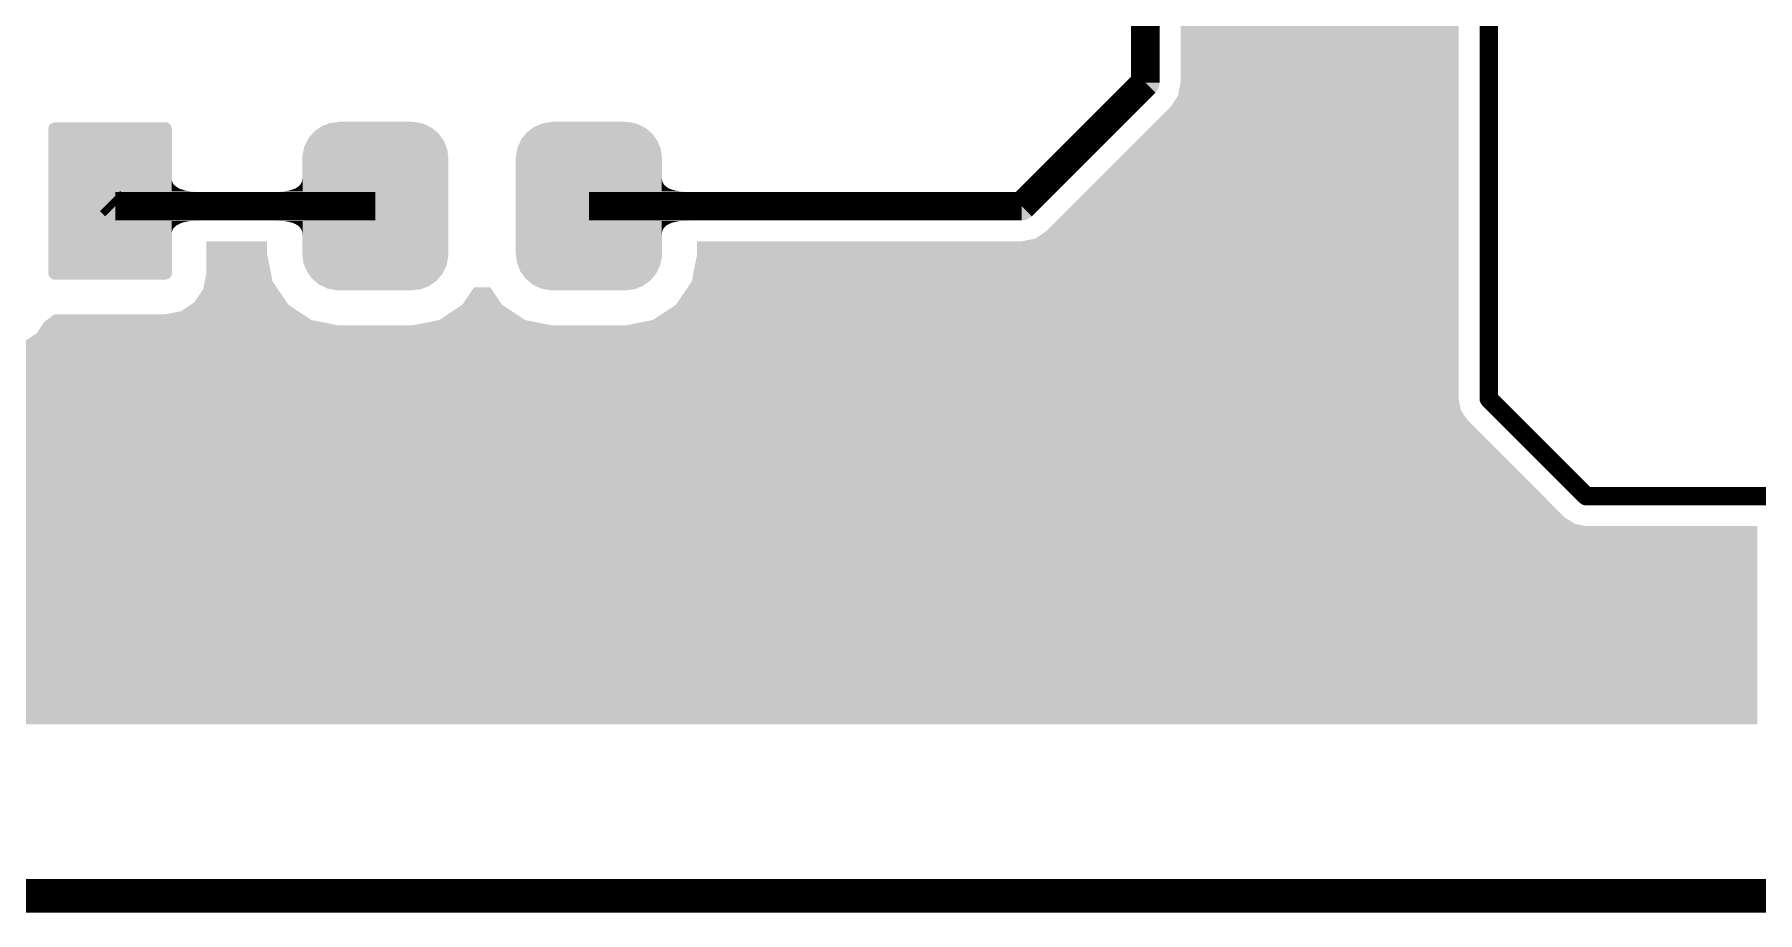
# Model space of a CAD drawing. Header units: millimetres. Extents: x 0 to 139, y 0 to 93.
# Drawn here: x 37.72 to 73.21, y -0.35 to 17.74 of the extents above; entities that cross this region are included whole.
import ezdxf

# ---------------------------------------------------------------- set-up
doc = ezdxf.new("R2010")
doc.units = ezdxf.units.MM
doc.header["$MEASUREMENT"] = 0
doc.layers.get('0').update_dxf_attribs({"linetype": 'CONTINUOUS', "lineweight": 0})
for name, color, linetype, lineweight in [('PCB_KUR_GKO', 130, 'CONTINUOUS', 0), ('PCB_KUR_GTL', 30, 'CONTINUOUS', 0), ('PCB_KUR_GTP', 254, 'CONTINUOUS', 0)]:
    doc.layers.add(name, color=color, linetype=linetype, lineweight=lineweight)

# ---------------------------------------------------------------- blocks, each defined once
blk = doc.blocks.new('CUSTOM_5')
for points in [[(-0.02165, 0.0254), (-0.02152, 0.02613), (0.02165, 0.0254), (0.02142, 0.02613)], [(-0.02165, -0.0254), (-0.02165, 0.0254), (0.02165, -0.0254), (0.02165, 0.0254)], [(-0.02152, 0.02613), (-0.02114, 0.02664), (0.02142, 0.02613), (0.02126, 0.02664)], [(-0.02114, 0.02664), (-0.02074, 0.02716), (0.02126, 0.02664), (0.02057, 0.02716)], [(-0.02074, 0.02716), (-0.0199, 0.02742), (0.02057, 0.02716), (0.02023, 0.02742)], [(-0.0199, 0.02742), (-0.0195, 0.02755), (0.02023, 0.02742), (0.0195, 0.02755)], [(-0.02142, -0.02613), (-0.02165, -0.0254), (0.02152, -0.02613), (0.02165, -0.0254)], [(-0.02126, -0.02664), (-0.02142, -0.02613), (0.02114, -0.02664), (0.02152, -0.02613)], [(-0.02057, -0.02716), (-0.02126, -0.02664), (0.02074, -0.02716), (0.02114, -0.02664)], [(-0.02023, -0.02742), (-0.02057, -0.02716), (0.0199, -0.02742), (0.02074, -0.02716)], [(-0.0195, -0.02755), (-0.02023, -0.02742), (0.0195, -0.02755), (0.0199, -0.02742)]]:
    blk.add_solid(points)
blk = doc.blocks.new('CUSTOM_60')
for points in [[(-0.02358, 0.0236), (-0.02201, 0.02547), (0.02349, 0.0236), (0.02213, 0.02547)], [(-0.02201, 0.02547), (-0.02153, 0.02605), (0.02213, 0.02547), (0.02143, 0.02605)], [(-0.02153, 0.02605), (-0.01951, 0.0275), (0.02143, 0.02605), (0.01967, 0.0275)], [(-0.01951, 0.0275), (-0.01894, 0.02792), (0.01967, 0.0275), (0.0188, 0.02792)], [(-0.01894, 0.02792), (-0.01652, 0.02887), (0.0188, 0.02792), (0.01678, 0.02887)], [(-0.01652, 0.02887), (-0.01597, 0.02909), (0.01678, 0.02887), (0.01566, 0.02909)], [(-0.01597, 0.02909), (-0.01288, 0.02948), (0.01566, 0.02909), (0.01365, 0.02948)], [(-0.01288, 0.02948), (-0.0128, 0.02949), (0.01365, 0.02948), (0.01336, 0.02949)], [(-0.0128, 0.02951), (-0.0128, 0.02955), (0.0128, 0.02951), (0.0128, 0.02955)], [(-0.0128, 0.02949), (-0.0128, 0.02951), (0.01336, 0.02949), (0.0128, 0.02951)], [(-0.02557, 0.01758), (-0.02511, 0.01992), (0.02549, 0.01758), (0.02519, 0.01992)], [(-0.02511, 0.01992), (-0.02495, 0.02071), (0.02519, 0.01992), (0.02487, 0.02071)], [(-0.02495, 0.02071), (-0.02391, 0.02288), (0.02487, 0.02071), (0.02401, 0.02288)], [(-0.02391, 0.02288), (-0.02358, 0.0236), (0.02401, 0.02288), (0.02349, 0.0236)], [(-0.0256, 0.01675), (-0.02557, 0.01758), (0.0256, 0.01675), (0.02549, 0.01758)], [(-0.0256, 0.0167), (-0.0256, 0.01675), (0.0256, 0.0167), (0.0256, 0.01675)], [(-0.0256, -0.0167), (-0.0256, 0.0167), (0.0256, -0.0167), (0.0256, 0.0167)], [(-0.0256, -0.01675), (-0.0256, -0.0167), (0.0256, -0.01675), (0.0256, -0.0167)], [(-0.02549, -0.0176), (-0.0256, -0.01675), (0.02557, -0.0176), (0.0256, -0.01675)], [(-0.02519, -0.01992), (-0.02549, -0.0176), (0.02511, -0.01992), (0.02557, -0.0176)], [(-0.02486, -0.02073), (-0.02519, -0.01992), (0.02495, -0.02073), (0.02511, -0.01992)], [(-0.024, -0.02288), (-0.02486, -0.02073), (0.02392, -0.02288), (0.02495, -0.02073)], [(-0.02347, -0.02361), (-0.024, -0.02288), (0.02358, -0.02361), (0.02392, -0.02288)], [(-0.02212, -0.02546), (-0.02347, -0.02361), (0.02203, -0.02546), (0.02358, -0.02361)], [(-0.02139, -0.02607), (-0.02212, -0.02546), (0.02153, -0.02607), (0.02203, -0.02546)], [(-0.01966, -0.0275), (-0.02139, -0.02607), (0.01955, -0.0275), (0.02153, -0.02607)], [(-0.01872, -0.02794), (-0.01966, -0.0275), (0.01894, -0.02794), (0.01955, -0.0275)], [(-0.01677, -0.02886), (-0.01872, -0.02794), (0.0166, -0.02886), (0.01894, -0.02794)], [(-0.01546, -0.02911), (-0.01677, -0.02886), (0.01597, -0.02911), (0.0166, -0.02886)], [(-0.01363, -0.02946), (-0.01546, -0.02911), (0.01316, -0.02946), (0.01597, -0.02911)], [(-0.0128, -0.02949), (-0.01363, -0.02946), (0.01295, -0.02949), (0.01316, -0.02946)], [(-0.0128, -0.02951), (-0.0128, -0.02949), (0.0128, -0.02951), (0.01295, -0.02949)], [(-0.0128, -0.02955), (-0.0128, -0.02951), (0.0128, -0.02955), (0.0128, -0.02951)]]:
    blk.add_solid(points)
blk = doc.blocks.new('ROUND_7')
h = blk.add_hatch(color=256)
edge = h.paths.add_edge_path(flags=0)
edge.add_arc((0, 0), 0.00325, 0, 360)
blk = doc.blocks.new('ROUND_8')
h = blk.add_hatch(color=256)
edge = h.paths.add_edge_path(flags=0)
edge.add_arc((0, 0), 0.005, 0, 360)

msp = doc.modelspace()

# ---------------------------------------------------------------- linework, layer by layer
at = {"layer": 'PCB_KUR_GKO', "lineweight": 211, "const_width": 0.694}
msp.add_lwpolyline([(0, 0), (138.898, 0)], dxfattribs=at)
at = {"layer": 'PCB_KUR_GTL', "lineweight": 211}
for points, const_width in [([(60.599, 16.752), (60.599, 37.121)], 0.588), ([(67.673, 10.237), (67.673, 37.121)], 0.382), ([(58.053, 14.206), (60.599, 16.752)], 0.588), ([(39.278, 14.312), (39.384, 14.206)], 0.588), ([(39.384, 14.206), (44.741, 14.206)], 0.588), ([(49.139, 14.206), (58.053, 14.206)], 0.588), ([(67.673, 10.237), (69.678, 8.232)], 0.382), ([(69.678, 8.232), (78.91, 8.232)], 0.382)]:
    msp.add_lwpolyline(points, dxfattribs=dict(at, const_width=const_width))
at = {"layer": 'PCB_KUR_GTL'}
for points in [[(61.323, 16.752), (61.323, 36.138), (67.05, 16.752), (67.05, 36.138)], [(61.27, 16.476), (61.323, 16.752), (67.05, 16.476), (67.05, 16.752)], [(61.111, 16.241), (61.27, 16.476), (67.05, 16.241), (67.05, 16.476)], [(58.565, 13.695), (61.111, 16.241), (67.05, 13.695), (67.05, 16.241)], [(40.543, 14.735), (40.543, 14.789), (40.549, 14.735), (40.543, 14.789)], [(40.543, 14.688), (40.543, 14.735), (40.566, 14.688), (40.549, 14.735)], [(40.543, 14.641), (40.543, 14.688), (40.596, 14.641), (40.566, 14.688)], [(40.543, 14.606), (40.543, 14.641), (40.643, 14.606), (40.596, 14.641)], [(40.543, 14.571), (40.543, 14.606), (40.696, 14.571), (40.643, 14.606)], [(40.543, 14.547), (40.543, 14.571), (40.76, 14.547), (40.696, 14.571)], [(43.03, 14.547), (43.095, 14.571), (43.242, 14.547), (43.242, 14.571)], [(43.095, 14.571), (43.148, 14.606), (43.242, 14.571), (43.242, 14.606)], [(43.148, 14.606), (43.189, 14.641), (43.242, 14.606), (43.242, 14.641)], [(43.189, 14.641), (43.218, 14.688), (43.242, 14.641), (43.242, 14.688)], [(43.218, 14.688), (43.236, 14.735), (43.242, 14.688), (43.242, 14.735)], [(43.236, 14.735), (43.242, 14.79), (43.242, 14.735), (43.242, 14.79)], [(50.639, 14.735), (50.639, 14.789), (50.645, 14.735), (50.639, 14.789)], [(50.639, 14.688), (50.639, 14.735), (50.662, 14.688), (50.645, 14.735)], [(50.639, 14.641), (50.639, 14.688), (50.692, 14.641), (50.662, 14.688)], [(50.639, 14.606), (50.639, 14.641), (50.733, 14.606), (50.692, 14.641)], [(50.639, 14.571), (50.639, 14.606), (50.786, 14.571), (50.733, 14.606)], [(50.639, 14.547), (50.639, 14.571), (50.85, 14.547), (50.786, 14.571)], [(40.543, 14.524), (40.543, 14.547), (40.837, 14.524), (40.76, 14.547)], [(40.543, 14.512), (40.543, 14.524), (40.925, 14.512), (40.837, 14.524)], [(40.543, 14.5), (40.543, 14.512), (41.025, 14.5), (40.925, 14.512)], [(40.543, 13.912), (40.543, 14.5), (41.142, 13.912), (41.142, 14.5)], [(40.543, 14.5), (40.543, 14.5), (41.142, 14.5), (41.025, 14.5)], [(42.648, 13.912), (42.648, 14.5), (43.241, 13.912), (43.242, 14.5)], [(42.759, 14.5), (42.865, 14.512), (43.242, 14.5), (43.242, 14.512)], [(42.865, 14.512), (42.953, 14.524), (43.242, 14.512), (43.242, 14.524)], [(42.953, 14.524), (43.03, 14.547), (43.242, 14.524), (43.242, 14.547)], [(50.639, 14.524), (50.639, 14.547), (50.927, 14.524), (50.85, 14.547)], [(50.639, 14.512), (50.639, 14.524), (51.015, 14.512), (50.927, 14.524)], [(50.639, 14.5), (50.639, 14.512), (51.121, 14.5), (51.015, 14.512)], [(50.639, 13.912), (50.639, 14.5), (51.233, 13.912), (51.233, 14.5)], [(50.639, 14.5), (50.639, 14.5), (51.233, 14.5), (51.121, 14.5)], [(40.543, 13.906), (40.543, 13.912), (41.025, 13.906), (41.142, 13.912)], [(40.543, 13.9), (40.543, 13.906), (40.925, 13.9), (41.025, 13.906)], [(40.543, 13.883), (40.543, 13.9), (40.837, 13.883), (40.925, 13.9)], [(40.543, 13.865), (40.543, 13.883), (40.76, 13.865), (40.837, 13.883)], [(40.543, 13.836), (40.543, 13.865), (40.696, 13.836), (40.76, 13.865)], [(42.759, 13.906), (42.648, 13.912), (43.241, 13.906), (43.241, 13.912)], [(42.865, 13.9), (42.759, 13.906), (43.241, 13.9), (43.241, 13.906)], [(42.953, 13.883), (42.865, 13.9), (43.241, 13.883), (43.241, 13.9)], [(43.03, 13.865), (42.953, 13.883), (43.241, 13.865), (43.241, 13.883)], [(43.095, 13.836), (43.03, 13.865), (43.241, 13.836), (43.241, 13.865)], [(50.639, 13.906), (50.639, 13.912), (51.121, 13.906), (51.233, 13.912)], [(50.639, 13.9), (50.639, 13.906), (51.015, 13.9), (51.121, 13.906)], [(50.639, 13.883), (50.639, 13.9), (50.927, 13.883), (51.015, 13.9)], [(50.639, 13.865), (50.639, 13.883), (50.85, 13.865), (50.927, 13.883)], [(50.639, 13.836), (50.639, 13.865), (50.786, 13.836), (50.85, 13.865)], [(40.543, 13.806), (40.543, 13.836), (40.643, 13.806), (40.696, 13.836)], [(40.543, 13.765), (40.543, 13.806), (40.596, 13.765), (40.643, 13.806)], [(40.543, 13.724), (40.543, 13.765), (40.566, 13.724), (40.596, 13.765)], [(40.543, 13.671), (40.543, 13.724), (40.549, 13.671), (40.566, 13.724)], [(40.543, 13.622), (40.543, 13.671), (40.543, 13.622), (40.549, 13.671)], [(43.147, 13.806), (43.095, 13.836), (43.241, 13.806), (43.241, 13.836)], [(43.189, 13.765), (43.147, 13.806), (43.241, 13.765), (43.241, 13.806)], [(43.218, 13.724), (43.189, 13.765), (43.241, 13.724), (43.241, 13.765)], [(43.236, 13.671), (43.218, 13.724), (43.241, 13.671), (43.241, 13.724)], [(43.241, 13.622), (43.236, 13.671), (43.241, 13.622), (43.241, 13.671)], [(50.639, 13.806), (50.639, 13.836), (50.733, 13.806), (50.786, 13.836)], [(50.639, 13.765), (50.639, 13.806), (50.692, 13.765), (50.733, 13.806)], [(50.639, 13.724), (50.639, 13.765), (50.662, 13.724), (50.692, 13.765)], [(50.639, 13.671), (50.639, 13.724), (50.645, 13.671), (50.662, 13.724)], [(50.639, 13.622), (50.639, 13.671), (50.639, 13.622), (50.645, 13.671)], [(58.053, 13.483), (58.33, 13.536), (67.05, 13.483), (67.05, 13.536)], [(58.33, 13.536), (58.565, 13.695), (67.05, 13.536), (67.05, 13.695)], [(41.26, 13.218), (41.26, 13.483), (42.512, 13.218), (42.512, 13.483)], [(41.26, 12.818), (41.26, 13.218), (42.592, 12.818), (42.512, 13.218)], [(51.256, 12.654), (51.368, 13.218), (67.05, 12.654), (67.05, 13.218)], [(51.368, 13.218), (51.368, 13.483), (67.05, 13.218), (67.05, 13.483)], [(41.227, 12.654), (41.26, 12.818), (42.624, 12.654), (42.592, 12.818)], [(41.013, 12.225), (41.195, 12.495), (42.916, 12.225), (42.732, 12.495)], [(41.195, 12.495), (41.227, 12.654), (42.732, 12.495), (42.624, 12.654)], [(46.534, 12.177), (46.77, 12.53), (47.346, 12.177), (47.111, 12.53)], [(50.933, 12.177), (51.256, 12.654), (67.05, 12.177), (67.05, 12.654)], [(40.743, 12.042), (40.943, 12.177), (43.15, 12.042), (42.948, 12.177)], [(40.943, 12.177), (41.013, 12.225), (42.948, 12.177), (42.916, 12.225)], [(46.058, 11.86), (46.534, 12.177), (47.822, 11.86), (47.346, 12.177)], [(50.456, 11.86), (50.933, 12.177), (67.05, 11.86), (67.05, 12.177)], [(37.767, 11.589), (37.873, 11.748), (67.05, 11.589), (67.05, 11.748)], [(37.873, 11.748), (37.92, 11.819), (43.988, 11.748), (43.632, 11.819)], [(37.92, 11.819), (37.975, 11.86), (43.632, 11.819), (43.424, 11.86)], [(37.975, 11.86), (38.132, 11.978), (43.424, 11.86), (43.248, 11.978)], [(38.132, 11.978), (40.419, 11.978), (43.248, 11.978), (43.247, 11.978)], [(40.419, 11.978), (40.743, 12.042), (43.247, 11.978), (43.15, 12.042)], [(45.494, 11.748), (46.058, 11.86), (48.387, 11.748), (47.822, 11.86)], [(49.892, 11.748), (50.456, 11.86), (67.05, 11.748), (67.05, 11.86)], [(1.736, 10.237), (1.737, 11.378), (67.05, 10.237), (67.05, 11.378)], [(37.267, 11.378), (37.538, 11.437), (67.05, 11.378), (67.05, 11.437)], [(37.538, 11.437), (37.767, 11.589), (67.05, 11.437), (67.05, 11.589)], [(1.736, 10.002), (1.736, 10.237), (67.097, 10.002), (67.05, 10.237)], [(1.736, 9.972), (1.736, 10.002), (67.117, 9.972), (67.097, 10.002)], [(6.603, 9.896), (5.786, 9.972), (67.168, 9.896), (67.117, 9.972)], [(6.911, 9.802), (6.603, 9.896), (67.232, 9.802), (67.168, 9.896)], [(7.391, 9.655), (6.911, 9.802), (67.379, 9.655), (67.232, 9.802)], [(8.114, 9.267), (7.391, 9.655), (67.766, 9.267), (67.379, 9.655)], [(8.749, 8.749), (8.114, 9.267), (68.282, 8.749), (67.766, 9.267)], [(9.267, 8.114), (8.749, 8.749), (68.915, 8.114), (68.282, 8.749)], [(9.44, 7.791), (9.267, 8.114), (69.237, 7.791), (68.915, 8.114)], [(9.51, 7.662), (9.44, 7.791), (69.443, 7.662), (69.237, 7.791)], [(9.535, 7.615), (9.51, 7.662), (69.678, 7.615), (69.443, 7.662)], [(9.655, 7.391), (9.535, 7.615), (73.2, 7.391), (73.2, 7.615)], [(9.535, 7.615), (9.535, 7.615), (73.2, 7.615), (69.678, 7.615)], [(9.896, 6.603), (9.655, 7.391), (73.2, 6.603), (73.2, 7.391)], [(9.972, 5.786), (9.896, 6.603), (73.2, 5.786), (73.2, 6.603)], [(9.896, 4.969), (9.972, 5.786), (73.2, 4.969), (73.2, 5.786)], [(9.655, 4.187), (9.896, 4.969), (73.2, 4.187), (73.2, 4.969)], [(9.437, 3.781), (9.655, 4.187), (73.2, 3.781), (73.2, 4.187)], [(9.59, 3.528), (9.437, 3.781), (73.2, 3.528), (73.2, 3.781)]]:
    msp.add_solid(points, dxfattribs=at)

# ---------------------------------------------------------------- block references
at = {"layer": 'PCB_KUR_GTL', "xscale": 58.8001016, "yscale": 58.8001016, "zscale": 58.8001016}
for name, p in [('ROUND_8', (60.599, 16.752)), ('CUSTOM_5', (39.278, 14.312)), ('CUSTOM_60', (44.741, 14.206)), ('CUSTOM_60', (49.139, 14.206)), ('ROUND_8', (39.278, 14.312)), ('ROUND_8', (39.384, 14.206)), ('ROUND_8', (39.384, 14.206)), ('ROUND_8', (44.741, 14.206)), ('ROUND_8', (49.139, 14.206)), ('ROUND_8', (58.053, 14.206)), ('ROUND_8', (58.053, 14.206)), ('ROUND_7', (67.673, 10.237)), ('ROUND_7', (67.673, 10.237)), ('ROUND_7', (69.678, 8.232)), ('ROUND_7', (69.678, 8.232))]:
    msp.add_blockref(name, p, dxfattribs=at)
at = {"layer": 'PCB_KUR_GTP', "xscale": 58.8001016, "yscale": 58.8001016, "zscale": 58.8001016}
for name, p in [('CUSTOM_5', (39.278, 14.312)), ('CUSTOM_60', (44.741, 14.206)), ('CUSTOM_60', (49.139, 14.206))]:
    msp.add_blockref(name, p, dxfattribs=at)

doc.saveas('drawing.dxf')
